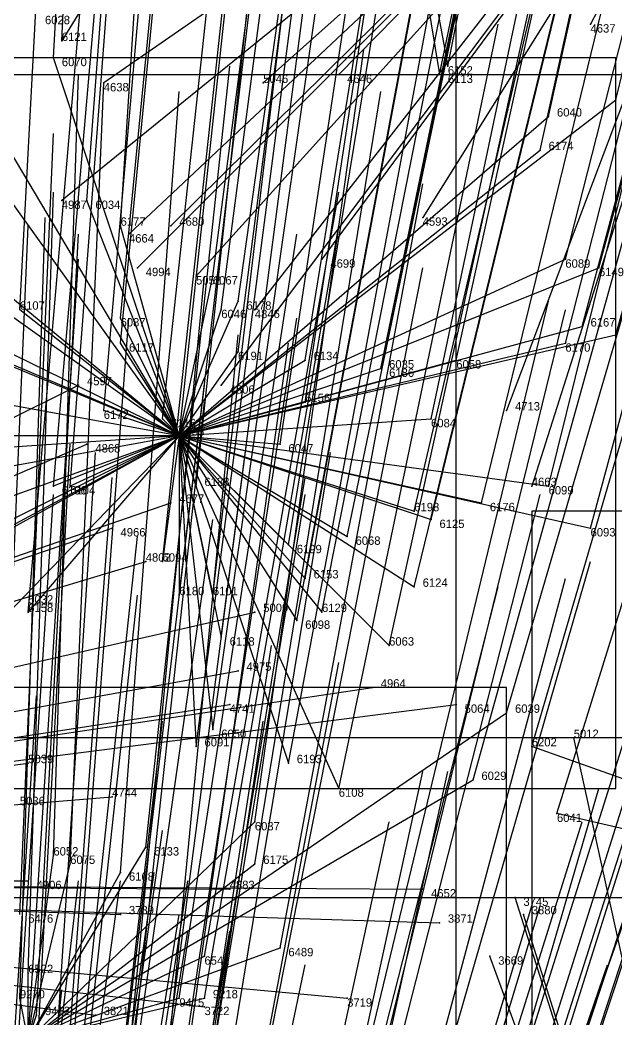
# Model space of a CAD drawing. Extents: x -0.5 to 0.59, y -0.5 to 0.59.
# Drawn here: x 0.017 to 0.088, y 0.2414 to 0.3605 of the extents above; entities that cross this region are included whole.
import ezdxf

# ---------------------------------------------------------------- set-up
doc = ezdxf.new("R2010")
doc.units = 0
for name, color, linetype in [('Clients', 3, 'CONTINUOUS'), ('Facilities', 3, 'CONTINUOUS'), ('Facilities_lines', 3, 'CONTINUOUS'), ('Min_max_boxes', 1, 'CONTINUOUS'), ('Normals', 1, 'CONTINUOUS'), ('Source_points', 5, 'CONTINUOUS'), ('Text', 3, 'CONTINUOUS')]:
    doc.layers.add(name, color=color, linetype=linetype)

msp = doc.modelspace()

# ---------------------------------------------------------------- linework, layer by layer
at = {"layer": 'Clients', "color": 5}
for p in [(0.085, 0.36, -1.25), (0.022, 0.358, -0.897), (0.021, 0.356, -0.891), (0.068, 0.355, -0.903), (0.055, 0.354, -1.25), (0.067, 0.354, -0.9), (0.027, 0.353, -1.25), (0.046, 0.353, -1.25), (0.088, 0.351, -0.904), (0.08, 0.349, -0.896), (0.079, 0.345, -0.886), (0.022, 0.339, -1.25), (0.025, 0.339, -0.849), (0.029, 0.336, -0.843), (0.035, 0.336, -1.25), (0.065, 0.337, -1.25), (0.03, 0.335, -1.25), (0.053, 0.332, -1.25), (0.082, 0.332, -0.854), (0.031, 0.331, -1.25), (0.038, 0.33, -1.25), (0.04, 0.33, -0.831), (0.086, 0.331, -0.854), (0.043, 0.327, -0.824), (0.041, 0.326, -0.82), (0.045, 0.326, -1.25), (0.029, 0.325, -0.815), (0.084, 0.324, -0.837), (0.088, 0.323, -0.837), (0.029, 0.322, -0.808), (0.082, 0.322, -0.83), (0.043, 0.321, -0.809), (0.051, 0.32, -0.811), (0.069, 0.32, -0.818), (0.06, 0.319, -0.812), (0.06, 0.319, -0.811), (0.024, 0.317, -1.25), (0.041, 0.317, -1.25), (0.051, 0.315, -0.799), (0.027, 0.314, -0.787), (0.075, 0.314, -1.25), (0.034, 0.313, -0.787), (0.066, 0.313, -0.799), (0.025, 0.31, -1.25), (0.048, 0.31, -0.784), (0.021, 0.305, -0.764), (0.023, 0.305, -0.764), (0.038, 0.305, -0.769), (0.078, 0.305, -1.25), (0.08, 0.305, -0.787), (0.035, 0.303, -1.25), (0.072, 0.303, -0.778), (0.064, 0.302, -0.772), (0.066, 0.301, -0.77), (0.028, 0.3, -1.25), (0.056, 0.299, -0.76), (0.085, 0.3, -0.779), (0.049, 0.298, -0.754), (0.032, 0.296, -1.25), (0.034, 0.296, -0.745), (0.051, 0.294, -0.747), (0.064, 0.293, -0.75), (0.036, 0.292, -0.736), (0.04, 0.292, -0.738), (0.018, 0.29, -0.728), (0.045, 0.29, -1.25), (0.053, 0.29, -0.738), (0.05, 0.289, -0.733), (0.041, 0.287, -0.725), (0.061, 0.286, -0.731), (0.043, 0.283, -1.25), (0.059, 0.281, -1.25), (0.042, 0.279, -1.25), (0.069, 0.279, -1.25), (0.075, 0.278, -0.72), (0.04, 0.276, -0.696), (0.038, 0.274, -0.692), (0.078, 0.274, -0.713), (0.083, 0.275, -1.25), (0.018, 0.272, -1.25), (0.049, 0.272, -0.692), (0.071, 0.27, -0.699), (0.028, 0.268, -1.25), (0.055, 0.269, -0.686), (0.081, 0.266, -0.694), (0.045, 0.265, -0.671), (0.032, 0.262, -0.66), (0.021, 0.261, -0.655), (0.023, 0.26, -0.653), (0.045, 0.26, -0.661), (0.029, 0.259, -0.65), (0.018, 0.258, -1.25), (0.042, 0.257, -1.25), (0.065, 0.257, -1.25), (0.076, 0.256, -1.25), (0.029, 0.254, -1.25), (0.077, 0.254, -1.25), (0.067, 0.253, -1.25), (0.039, 0.249, -0.629), (0.048, 0.25, -0.636), (0.073, 0.249, -1.25), (0.018, 0.247, -0.62), (0.036, 0.244, -0.616), (0.039, 0.244, -0.618), (0.039, 0.243, -1.25), (0.056, 0.244, -1.25), (0.019, 0.242, -0.608), (0.026, 0.242, -1.25)]:
    msp.add_point(p, dxfattribs=at)
at = {"layer": 'Facilities', "color": 3}
msp.add_point((0.036, 0.311, -0.784), dxfattribs=at)
at = {"layer": 'Facilities_lines', "color": 3}
for p, q in [((0.057, 0.415, -1.048), (0.022, 0.358, -0.897)), ((0.057, 0.415, -1.048), (0.067, 0.354, -0.9)), ((0.057, 0.415, -1.048), (0.068, 0.355, -0.903)), ((0.112, 0.412, -1.25), (0.022, 0.339, -1.25)), ((0.112, 0.412, -1.25), (0.027, 0.353, -1.25)), ((0.112, 0.412, -1.25), (0.03, 0.335, -1.25)), ((0.112, 0.412, -1.25), (0.031, 0.331, -1.25)), ((0.112, 0.412, -1.25), (0.035, 0.336, -1.25)), ((0.112, 0.412, -1.25), (0.038, 0.33, -1.25)), ((0.112, 0.412, -1.25), (0.041, 0.317, -1.25)), ((0.112, 0.412, -1.25), (0.045, 0.326, -1.25)), ((0.112, 0.412, -1.25), (0.046, 0.353, -1.25)), ((0.112, 0.412, -1.25), (0.053, 0.332, -1.25)), ((0.112, 0.412, -1.25), (0.055, 0.354, -1.25)), ((0.112, 0.412, -1.25), (0.065, 0.337, -1.25)), ((0.112, 0.412, -1.25), (0.075, 0.314, -1.25)), ((0.112, 0.412, -1.25), (0.078, 0.305, -1.25)), ((0.112, 0.412, -1.25), (0.085, 0.36, -1.25)), ((0.036, 0.311, -0.784), (0.021, 0.356, -0.891)), ((0.036, 0.311, -0.784), (0.011, 0.353, -0.884)), ((0.036, 0.311, -0.784), (0.088, 0.351, -0.904)), ((0.036, 0.311, -0.784), (0.008, 0.35, -0.876)), ((0.036, 0.311, -0.784), (0.08, 0.349, -0.896)), ((0.036, 0.311, -0.784), (0.079, 0.345, -0.886)), ((0.036, 0.311, -0.784), (0.025, 0.339, -0.849)), ((0.036, 0.311, -0.784), (-0.002, 0.338, -0.845)), ((0.036, 0.311, -0.784), (0.029, 0.336, -0.843)), ((0.036, 0.311, -0.784), (0.008, 0.334, -0.834)), ((0.036, 0.311, -0.784), (0.082, 0.332, -0.854)), ((0.036, 0.311, -0.784), (-0.011, 0.331, -0.828)), ((0.036, 0.311, -0.784), (-0.01, 0.33, -0.826)), ((0.036, 0.311, -0.784), (-0.003, 0.33, -0.825)), ((0.036, 0.311, -0.784), (0.086, 0.331, -0.854)), ((0.036, 0.311, -0.784), (0.04, 0.33, -0.831)), ((0.036, 0.311, -0.784), (0.043, 0.327, -0.824)), ((0.036, 0.311, -0.784), (0.017, 0.326, -0.816)), ((0.036, 0.311, -0.784), (0.041, 0.326, -0.82)), ((0.036, 0.311, -0.784), (0.029, 0.325, -0.815)), ((0.036, 0.311, -0.784), (0.084, 0.324, -0.837)), ((0.036, 0.311, -0.784), (0.088, 0.323, -0.837)), ((0.036, 0.311, -0.784), (0.029, 0.322, -0.808)), ((0.036, 0.311, -0.784), (0.082, 0.322, -0.83)), ((0.036, 0.311, -0.784), (0.043, 0.321, -0.809)), ((0.036, 0.311, -0.784), (-0.014, 0.32, -0.801)), ((0.036, 0.311, -0.784), (0.069, 0.32, -0.818)), ((0.036, 0.311, -0.784), (0.051, 0.32, -0.811)), ((0.036, 0.311, -0.784), (0.06, 0.319, -0.812)), ((0.036, 0.311, -0.784), (0.06, 0.319, -0.811)), ((-0.095, 0.258, -1.25), (0.024, 0.317, -1.25)), ((0.036, 0.311, -0.784), (0.051, 0.315, -0.799)), ((0.036, 0.311, -0.784), (0.027, 0.314, -0.787)), ((0.036, 0.311, -0.784), (0.034, 0.313, -0.787)), ((0.036, 0.311, -0.784), (0.066, 0.313, -0.799)), ((0.036, 0.311, -0.784), (-0.011, 0.294, -0.736)), ((0.036, 0.311, -0.784), (-0.011, 0.311, -0.777)), ((0.036, 0.311, -0.784), (-0.008, 0.308, -0.77)), ((0.036, 0.311, -0.784), (-0.005, 0.289, -0.722)), ((0.036, 0.311, -0.784), (-0.002, 0.29, -0.725)), ((0.036, 0.311, -0.784), (0, 0.293, -0.732)), ((0.036, 0.311, -0.784), (0.008, 0.282, -0.706)), ((0.036, 0.311, -0.784), (0.014, 0.307, -0.768)), ((0.036, 0.311, -0.784), (0.018, 0.29, -0.728)), ((0.036, 0.311, -0.784), (0.021, 0.305, -0.764)), ((0.036, 0.311, -0.784), (0.023, 0.305, -0.764)), ((0.036, 0.311, -0.784), (0.034, 0.296, -0.745)), ((0.036, 0.311, -0.784), (0.048, 0.31, -0.784)), ((0.036, 0.311, -0.784), (0.04, 0.276, -0.696)), ((0.036, 0.311, -0.784), (0.061, 0.286, -0.731)), ((0.036, 0.311, -0.784), (0.056, 0.299, -0.76)), ((0.036, 0.311, -0.784), (0.038, 0.274, -0.692)), ((0.036, 0.311, -0.784), (0.085, 0.3, -0.779)), ((0.036, 0.311, -0.784), (0.05, 0.289, -0.733)), ((0.036, 0.311, -0.784), (0.08, 0.305, -0.787)), ((0.036, 0.311, -0.784), (0.04, 0.292, -0.738)), ((0.036, 0.311, -0.784), (0.055, 0.269, -0.686)), ((0.036, 0.311, -0.784), (0.041, 0.287, -0.725)), ((0.036, 0.311, -0.784), (0.064, 0.293, -0.75)), ((0.036, 0.311, -0.784), (0.066, 0.301, -0.77)), ((0.036, 0.311, -0.784), (0.053, 0.29, -0.738)), ((0.036, 0.311, -0.784), (0.051, 0.294, -0.747)), ((0.036, 0.311, -0.784), (0.072, 0.303, -0.778)), ((0.036, 0.311, -0.784), (0.036, 0.292, -0.736)), ((0.036, 0.311, -0.784), (0.038, 0.305, -0.769)), ((0.036, 0.311, -0.784), (0.049, 0.272, -0.692)), ((0.036, 0.311, -0.784), (0.064, 0.302, -0.772)), ((0.036, 0.311, -0.784), (0.049, 0.298, -0.754)), ((-0.095, 0.258, -1.25), (0.025, 0.31, -1.25)), ((-0.095, 0.258, -1.25), (0.035, 0.303, -1.25)), ((-0.095, 0.258, -1.25), (0.028, 0.3, -1.25)), ((-0.095, 0.258, -1.25), (0.032, 0.296, -1.25)), ((-0.095, 0.258, -1.25), (0.045, 0.29, -1.25)), ((-0.095, 0.258, -1.25), (0.043, 0.283, -1.25)), ((-0.095, 0.258, -1.25), (0.059, 0.281, -1.25)), ((-0.095, 0.258, -1.25), (0.042, 0.279, -1.25)), ((-0.095, 0.258, -1.25), (0.069, 0.279, -1.25)), ((0.018, 0.239, -0.6), (0.075, 0.278, -0.72)), ((0.137, 0.253, -0.719), (0.078, 0.274, -0.713)), ((0.112, 0.143, -1.25), (0.083, 0.275, -1.25)), ((-0.095, 0.258, -1.25), (0.018, 0.272, -1.25)), ((0.018, 0.239, -0.6), (0.071, 0.27, -0.699)), ((-0.095, 0.258, -1.25), (0.028, 0.268, -1.25)), ((0.137, 0.253, -0.719), (0.081, 0.266, -0.694)), ((0.018, 0.239, -0.6), (0.045, 0.265, -0.671)), ((0.018, 0.239, -0.6), (0.032, 0.262, -0.66)), ((0.018, 0.239, -0.6), (0.021, 0.261, -0.655)), ((0.018, 0.239, -0.6), (0.023, 0.26, -0.653)), ((0.018, 0.239, -0.6), (0.045, 0.26, -0.661)), ((0.018, 0.239, -0.6), (0.029, 0.259, -0.65)), ((-0.095, 0.258, -1.25), (0.029, 0.254, -1.25)), ((-0.095, 0.258, -1.25), (0.018, 0.258, -1.25)), ((-0.095, 0.258, -1.25), (0.039, 0.243, -1.25)), ((-0.095, 0.258, -1.25), (0.026, 0.242, -1.25)), ((-0.095, 0.258, -1.25), (0.065, 0.257, -1.25)), ((-0.095, 0.258, -1.25), (0.042, 0.257, -1.25)), ((-0.095, 0.258, -1.25), (0.056, 0.244, -1.25)), ((-0.095, 0.258, -1.25), (0.067, 0.253, -1.25)), ((0.112, 0.143, -1.25), (0.076, 0.256, -1.25)), ((0.112, 0.143, -1.25), (0.077, 0.254, -1.25)), ((0.018, 0.239, -0.6), (0.048, 0.25, -0.636)), ((0.018, 0.239, -0.6), (0.039, 0.249, -0.629)), ((0.112, 0.143, -1.25), (0.073, 0.249, -1.25)), ((0.018, 0.239, -0.6), (0.018, 0.247, -0.62)), ((0.018, 0.239, -0.6), (0.017, 0.244, -0.612)), ((0.018, 0.239, -0.6), (0.039, 0.244, -0.618)), ((0.018, 0.239, -0.6), (0.036, 0.244, -0.616)), ((0.018, 0.239, -0.6), (0.019, 0.242, -0.608))]:
    msp.add_line(p, q, dxfattribs=at)
at = {"layer": 'Min_max_boxes', "color": 1}
for p, q in [((0.069, 0.173, -1.25), (0.069, 0.369, -1.25)), ((0.069, 0.173, -1.25), (0.069, 0.369, -1.25)), ((0.088, 0.356, -0.904), (-0.014, 0.356, -0.904)), ((0.088, 0.356, -0.686), (-0.014, 0.356, -0.686)), ((0.088, 0.269, -0.904), (0.088, 0.356, -0.904)), ((0.088, 0.269, -0.686), (0.088, 0.356, -0.686)), ((0.088, 0.356, -0.904), (0.088, 0.356, -0.686)), ((0.013, 0.354, -1.167), (0.11, 0.354, -1.167)), ((0.013, 0.354, -0.897), (0.11, 0.354, -0.897)), ((0.199, 0.302, -0.852), (0.078, 0.302, -0.852)), ((0.078, 0.302, -0.852), (0.078, 0.194, -0.852)), ((0.199, 0.302, -0.586), (0.078, 0.302, -0.586)), ((0.078, 0.302, -0.586), (0.078, 0.194, -0.586)), ((0.078, 0.302, -0.852), (0.078, 0.302, -0.586)), ((0.075, 0.281, -0.72), (-0.022, 0.281, -0.72)), ((0.075, 0.281, -0.492), (-0.022, 0.281, -0.492)), ((0.075, 0.194, -0.72), (0.075, 0.281, -0.72)), ((0.075, 0.194, -0.492), (0.075, 0.281, -0.492)), ((0.075, 0.281, -0.72), (0.075, 0.281, -0.492)), ((0.18, 0.275, -1.25), (0, 0.275, -1.25)), ((0.18, 0.275, -1.25), (0, 0.275, -1.25)), ((-0.014, 0.269, -0.904), (0.088, 0.269, -0.904)), ((-0.014, 0.269, -0.686), (0.088, 0.269, -0.686)), ((0.088, 0.269, -0.904), (0.088, 0.269, -0.686)), ((-0.019, 0.256, -1.25), (0.276, 0.256, -1.25)), ((-0.019, 0.256, -1.25), (0.276, 0.256, -1.25))]:
    msp.add_line(p, q, dxfattribs=at)
at = {"layer": 'Normals', "color": 1}
for p, q in [((0.022, 0.358, -0.897), (0.026, 0.451, -0.86)), ((0.021, 0.356, -0.891), (0.026, 0.449, -0.854)), ((0.067, 0.354, -0.9), (0.086, 0.445, -0.863)), ((0.068, 0.355, -0.903), (0.086, 0.445, -0.865)), ((0.088, 0.351, -0.904), (0.11, 0.441, -0.867)), ((0.08, 0.349, -0.896), (0.1, 0.44, -0.859)), ((0.079, 0.345, -0.886), (0.099, 0.436, -0.848)), ((0.025, 0.339, -0.849), (0.032, 0.432, -0.813)), ((0.029, 0.336, -0.843), (0.035, 0.429, -0.806)), ((0.04, 0.33, -0.831), (0.052, 0.422, -0.794)), ((0.082, 0.332, -0.854), (0.105, 0.422, -0.817)), ((0.086, 0.331, -0.854), (0.11, 0.42, -0.816)), ((0.017, 0.326, -0.816), (0.022, 0.419, -0.779)), ((0.041, 0.326, -0.82), (0.053, 0.418, -0.784)), ((0.043, 0.327, -0.824), (0.056, 0.419, -0.788)), ((0.029, 0.325, -0.815), (0.038, 0.417, -0.778)), ((0.029, 0.322, -0.808), (0.038, 0.415, -0.772)), ((0.084, 0.324, -0.837), (0.108, 0.414, -0.799)), ((0.043, 0.321, -0.809), (0.055, 0.413, -0.773)), ((0.051, 0.32, -0.811), (0.066, 0.413, -0.776)), ((0.06, 0.319, -0.812), (0.079, 0.411, -0.776)), ((0.069, 0.32, -0.818), (0.089, 0.411, -0.781)), ((0.082, 0.322, -0.83), (0.105, 0.412, -0.793)), ((0.088, 0.323, -0.837), (0.113, 0.412, -0.8)), ((0.06, 0.319, -0.811), (0.079, 0.41, -0.774)), ((0.051, 0.315, -0.799), (0.065, 0.407, -0.762)), ((0.027, 0.314, -0.787), (0.035, 0.406, -0.75)), ((0.034, 0.313, -0.787), (0.044, 0.405, -0.75)), ((0.036, 0.311, -0.784), (0.046, 0.404, -0.747)), ((0.066, 0.313, -0.799), (0.085, 0.403, -0.762)), ((0.048, 0.31, -0.784), (0.062, 0.402, -0.747)), ((0.038, 0.305, -0.769), (0.048, 0.398, -0.732)), ((0.021, 0.305, -0.764), (0.029, 0.397, -0.727)), ((0.023, 0.305, -0.764), (0.03, 0.397, -0.727)), ((0.072, 0.303, -0.778), (0.094, 0.393, -0.74)), ((0.08, 0.305, -0.787), (0.102, 0.394, -0.75)), ((0.064, 0.302, -0.772), (0.085, 0.392, -0.735)), ((0.066, 0.301, -0.77), (0.088, 0.391, -0.733)), ((0.056, 0.299, -0.76), (0.075, 0.39, -0.722)), ((0.049, 0.298, -0.754), (0.064, 0.389, -0.717)), ((0.085, 0.3, -0.779), (0.109, 0.389, -0.742)), ((0.034, 0.296, -0.745), (0.044, 0.388, -0.708)), ((0.051, 0.294, -0.747), (0.068, 0.385, -0.709)), ((0.036, 0.292, -0.736), (0.047, 0.384, -0.698)), ((0.04, 0.292, -0.738), (0.051, 0.384, -0.7)), ((0.018, 0.29, -0.728), (0.026, 0.383, -0.69)), ((0.064, 0.293, -0.75), (0.086, 0.383, -0.713)), ((0.05, 0.289, -0.733), (0.067, 0.38, -0.695)), ((0.053, 0.29, -0.738), (0.071, 0.381, -0.7)), ((0.041, 0.287, -0.725), (0.053, 0.379, -0.687)), ((0.061, 0.286, -0.731), (0.081, 0.377, -0.694)), ((0.04, 0.276, -0.696), (0.053, 0.367, -0.659)), ((0.075, 0.278, -0.72), (0.101, 0.367, -0.682)), ((0.038, 0.274, -0.692), (0.05, 0.366, -0.654)), ((0.049, 0.272, -0.692), (0.066, 0.363, -0.654)), ((0.078, 0.274, -0.713), (0.104, 0.363, -0.675)), ((0.055, 0.269, -0.686), (0.074, 0.36, -0.649)), ((0.071, 0.27, -0.699), (0.096, 0.36, -0.661)), ((0.085, 0.36, -1.25), (0.085, 0.36, -1.15)), ((0.045, 0.265, -0.671), (0.058, 0.357, -0.634)), ((0.032, 0.262, -0.66), (0.042, 0.355, -0.624)), ((0.021, 0.261, -0.655), (0.024, 0.354, -0.619)), ((0.055, 0.354, -1.25), (0.055, 0.354, -1.15)), ((0.023, 0.26, -0.653), (0.027, 0.353, -0.616)), ((0.027, 0.353, -1.25), (0.027, 0.353, -1.15)), ((0.046, 0.353, -1.25), (0.046, 0.353, -1.15)), ((0.081, 0.266, -0.694), (0.108, 0.353, -0.654)), ((0.029, 0.259, -0.65), (0.036, 0.352, -0.614)), ((0.045, 0.26, -0.661), (0.06, 0.352, -0.624)), ((0.017, 0.254, -0.636), (0.021, 0.347, -0.599)), ((0.048, 0.25, -0.636), (0.065, 0.341, -0.598)), ((0.018, 0.247, -0.62), (0.021, 0.34, -0.583)), ((0.039, 0.249, -0.629), (0.055, 0.34, -0.593)), ((0.022, 0.339, -1.25), (0.022, 0.339, -1.15)), ((0.014, 0.243, -0.61), (0.018, 0.336, -0.573)), ((0.017, 0.244, -0.612), (0.02, 0.337, -0.575)), ((0.035, 0.336, -1.25), (0.035, 0.336, -1.15)), ((0.039, 0.244, -0.618), (0.055, 0.336, -0.581)), ((0.065, 0.337, -1.25), (0.065, 0.337, -1.15)), ((0.019, 0.242, -0.608), (0.024, 0.335, -0.571)), ((0.03, 0.335, -1.25), (0.03, 0.335, -1.15)), ((0.036, 0.244, -0.616), (0.05, 0.335, -0.579)), ((0.018, 0.239, -0.6), (0.024, 0.332, -0.563)), ((0.053, 0.332, -1.25), (0.053, 0.332, -1.15)), ((0.03, 0.237, -0.598), (0.039, 0.33, -0.561)), ((0.031, 0.331, -1.25), (0.031, 0.331, -1.15)), ((0.038, 0.33, -1.25), (0.038, 0.33, -1.15)), ((0.047, 0.24, -0.611), (0.065, 0.331, -0.574)), ((0.058, 0.236, -0.608), (0.08, 0.327, -0.571)), ((0.045, 0.326, -1.25), (0.045, 0.326, -1.15)), ((0.06, 0.236, -0.608), (0.082, 0.326, -0.57)), ((0.023, 0.233, -0.585), (0.03, 0.325, -0.548)), ((0.036, 0.233, -0.59), (0.05, 0.325, -0.553)), ((0.034, 0.23, -0.582), (0.043, 0.323, -0.545)), ((0.036, 0.23, -0.582), (0.049, 0.322, -0.546)), ((0.024, 0.317, -1.25), (0.024, 0.317, -1.15)), ((0.028, 0.225, -0.568), (0.039, 0.317, -0.531)), ((0.041, 0.317, -1.25), (0.041, 0.317, -1.15)), ((0.029, 0.224, -0.564), (0.039, 0.315, -0.526)), ((0.075, 0.314, -1.25), (0.075, 0.314, -1.15)), ((0.018, 0.218, -0.546), (0.023, 0.31, -0.508)), ((0.025, 0.31, -1.25), (0.025, 0.31, -1.15)), ((0.032, 0.218, -0.551), (0.044, 0.31, -0.514)), ((0.078, 0.222, -0.588), (0.109, 0.31, -0.551)), ((0.02, 0.217, -0.545), (0.026, 0.309, -0.507)), ((0.039, 0.218, -0.553), (0.054, 0.309, -0.515)), ((0.021, 0.214, -0.537), (0.028, 0.306, -0.499)), ((0.036, 0.215, -0.544), (0.051, 0.306, -0.506)), ((0.078, 0.305, -1.25), (0.078, 0.305, -1.15)), ((0.015, 0.211, -0.53), (0.021, 0.304, -0.492)), ((0.036, 0.213, -0.539), (0.051, 0.304, -0.501)), ((0.056, 0.214, -0.553), (0.079, 0.304, -0.516)), ((0.035, 0.303, -1.25), (0.035, 0.303, -1.15)), ((0.027, 0.21, -0.529), (0.04, 0.301, -0.491)), ((0.021, 0.206, -0.519), (0.031, 0.299, -0.481)), ((0.028, 0.3, -1.25), (0.028, 0.3, -1.15)), ((0.068, 0.208, -0.546), (0.096, 0.297, -0.51)), ((0.032, 0.296, -1.25), (0.032, 0.296, -1.15)), ((0.059, 0.206, -0.537), (0.085, 0.296, -0.5)), ((0.051, 0.203, -0.524), (0.074, 0.293, -0.487)), ((0.058, 0.204, -0.53), (0.082, 0.294, -0.493)), ((0.069, 0.204, -0.538), (0.097, 0.293, -0.502)), ((0.021, 0.2, -0.502), (0.031, 0.292, -0.464)), ((0.045, 0.29, -1.25), (0.045, 0.29, -1.15)), ((0.033, 0.195, -0.495), (0.047, 0.286, -0.457)), ((0.068, 0.197, -0.52), (0.096, 0.285, -0.483)), ((0.038, 0.194, -0.493), (0.055, 0.284, -0.455)), ((0.043, 0.283, -1.25), (0.043, 0.283, -1.15)), ((0.013, 0.187, -0.468), (0.019, 0.28, -0.432)), ((0.059, 0.281, -1.25), (0.059, 0.281, -1.15)), ((0.069, 0.193, -0.512), (0.098, 0.281, -0.475)), ((0.042, 0.279, -1.25), (0.042, 0.279, -1.15)), ((0.069, 0.279, -1.25), (0.069, 0.279, -1.15)), ((0.023, 0.184, -0.464), (0.034, 0.277, -0.428)), ((0.032, 0.185, -0.469), (0.046, 0.277, -0.432)), ((0.069, 0.188, -0.501), (0.098, 0.277, -0.464)), ((0.069, 0.188, -0.5), (0.098, 0.276, -0.463)), ((0.065, 0.185, -0.491), (0.093, 0.274, -0.454)), ((0.083, 0.275, -1.25), (0.083, 0.275, -1.15)), ((0.018, 0.272, -1.25), (0.018, 0.272, -1.15)), ((0.045, 0.179, -0.462), (0.065, 0.271, -0.427)), ((0.048, 0.18, -0.467), (0.068, 0.271, -0.431)), ((0.028, 0.268, -1.25), (0.028, 0.268, -1.15)), ((0.06, 0.18, -0.475), (0.086, 0.269, -0.438)), ((0.041, 0.173, -0.445), (0.061, 0.265, -0.409)), ((0.056, 0.176, -0.463), (0.084, 0.265, -0.425)), ((0.021, 0.172, -0.432), (0.034, 0.264, -0.396)), ((0.02, 0.167, -0.421), (0.033, 0.259, -0.384)), ((0.013, 0.165, -0.414), (0.024, 0.258, -0.378)), ((0.016, 0.165, -0.415), (0.029, 0.258, -0.379)), ((0.018, 0.258, -1.25), (0.018, 0.258, -1.15)), ((0.023, 0.166, -0.42), (0.037, 0.258, -0.383)), ((0.042, 0.257, -1.25), (0.042, 0.257, -1.15)), ((0.065, 0.257, -1.25), (0.065, 0.257, -1.15)), ((0.051, 0.166, -0.434), (0.078, 0.255, -0.397)), ((0.052, 0.166, -0.434), (0.079, 0.255, -0.397)), ((0.076, 0.256, -1.25), (0.076, 0.256, -1.15)), ((0.021, 0.162, -0.409), (0.036, 0.254, -0.373)), ((0.029, 0.254, -1.25), (0.029, 0.254, -1.15)), ((0.077, 0.254, -1.25), (0.077, 0.254, -1.15)), ((0.067, 0.253, -1.25), (0.067, 0.253, -1.15)), ((0.022, 0.16, -0.403), (0.037, 0.252, -0.367)), ((0.026, 0.16, -0.405), (0.042, 0.252, -0.369)), ((0.073, 0.249, -1.25), (0.073, 0.249, -1.15)), ((0.032, 0.157, -0.4), (0.051, 0.248, -0.363)), ((0.057, 0.16, -0.424), (0.087, 0.248, -0.387)), ((0.012, 0.152, -0.382), (0.022, 0.245, -0.345)), ((0.039, 0.243, -1.25), (0.039, 0.243, -1.15)), ((0.056, 0.244, -1.25), (0.056, 0.244, -1.15)), ((0.026, 0.242, -1.25), (0.026, 0.242, -1.15))]:
    msp.add_line(p, q, dxfattribs=at)
at = {"layer": 'Source_points', "color": 5}
for p in [(0.085, 0.36, -1.25), (0.022, 0.358, -0.897), (0.021, 0.356, -0.891), (0.068, 0.355, -0.903), (0.055, 0.354, -1.25), (0.067, 0.354, -0.9), (0.027, 0.353, -1.25), (0.046, 0.353, -1.25), (0.088, 0.351, -0.904), (0.08, 0.349, -0.896), (0.079, 0.345, -0.886), (0.022, 0.339, -1.25), (0.025, 0.339, -0.849), (0.029, 0.336, -0.843), (0.035, 0.336, -1.25), (0.065, 0.337, -1.25), (0.03, 0.335, -1.25), (0.053, 0.332, -1.25), (0.082, 0.332, -0.854), (0.031, 0.331, -1.25), (0.038, 0.33, -1.25), (0.04, 0.33, -0.831), (0.086, 0.331, -0.854), (0.043, 0.327, -0.824), (0.041, 0.326, -0.82), (0.045, 0.326, -1.25), (0.029, 0.325, -0.815), (0.084, 0.324, -0.837), (0.088, 0.323, -0.837), (0.029, 0.322, -0.808), (0.082, 0.322, -0.83), (0.043, 0.321, -0.809), (0.051, 0.32, -0.811), (0.069, 0.32, -0.818), (0.06, 0.319, -0.812), (0.06, 0.319, -0.811), (0.024, 0.317, -1.25), (0.041, 0.317, -1.25), (0.051, 0.315, -0.799), (0.027, 0.314, -0.787), (0.075, 0.314, -1.25), (0.034, 0.313, -0.787), (0.066, 0.313, -0.799), (0.036, 0.311, -0.784), (0.025, 0.31, -1.25), (0.048, 0.31, -0.784), (0.021, 0.305, -0.764), (0.023, 0.305, -0.764), (0.038, 0.305, -0.769), (0.078, 0.305, -1.25), (0.08, 0.305, -0.787), (0.035, 0.303, -1.25), (0.072, 0.303, -0.778), (0.064, 0.302, -0.772), (0.066, 0.301, -0.77), (0.028, 0.3, -1.25), (0.056, 0.299, -0.76), (0.085, 0.3, -0.779), (0.049, 0.298, -0.754), (0.032, 0.296, -1.25), (0.034, 0.296, -0.745), (0.051, 0.294, -0.747), (0.064, 0.293, -0.75), (0.036, 0.292, -0.736), (0.04, 0.292, -0.738), (0.018, 0.29, -0.728), (0.045, 0.29, -1.25), (0.053, 0.29, -0.738), (0.05, 0.289, -0.733), (0.041, 0.287, -0.725), (0.061, 0.286, -0.731), (0.043, 0.283, -1.25), (0.059, 0.281, -1.25), (0.042, 0.279, -1.25), (0.069, 0.279, -1.25), (0.075, 0.278, -0.72), (0.04, 0.276, -0.696), (0.038, 0.274, -0.692), (0.078, 0.274, -0.713), (0.083, 0.275, -1.25), (0.018, 0.272, -1.25), (0.049, 0.272, -0.692), (0.071, 0.27, -0.699), (0.028, 0.268, -1.25), (0.055, 0.269, -0.686), (0.081, 0.266, -0.694), (0.045, 0.265, -0.671), (0.032, 0.262, -0.66), (0.021, 0.261, -0.655), (0.023, 0.26, -0.653), (0.045, 0.26, -0.661), (0.029, 0.259, -0.65), (0.018, 0.258, -1.25), (0.042, 0.257, -1.25), (0.065, 0.257, -1.25), (0.076, 0.256, -1.25), (0.029, 0.254, -1.25), (0.077, 0.254, -1.25), (0.067, 0.253, -1.25), (0.039, 0.249, -0.629), (0.048, 0.25, -0.636), (0.073, 0.249, -1.25), (0.018, 0.247, -0.62), (0.036, 0.244, -0.616), (0.039, 0.244, -0.618), (0.039, 0.243, -1.25), (0.056, 0.244, -1.25), (0.019, 0.242, -0.608), (0.026, 0.242, -1.25)]:
    msp.add_point(p, dxfattribs=at)

# ---------------------------------------------------------------- texts
at = {"layer": 'Text', "color": 3}
for s, p in [('6028', (0.02, 0.36, -0.903)), ('4637', (0.085, 0.359, -1.25)), ('6121', (0.022, 0.358, -0.897)), ('6070', (0.022, 0.355, -0.891)), ('6152', (0.068, 0.354, -0.903)), ('5046', (0.046, 0.353, -1.25)), ('4646', (0.056, 0.353, -1.25)), ('6113', (0.068, 0.353, -0.9)), ('4638', (0.027, 0.352, -1.25)), ('6040', (0.081, 0.349, -0.896)), ('6174', (0.08, 0.345, -0.886)), ('4987', (0.022, 0.338, -1.25)), ('6034', (0.026, 0.338, -0.849)), ('6177', (0.029, 0.336, -0.843)), ('4680', (0.036, 0.336, -1.25)), ('4593', (0.065, 0.336, -1.25)), ('4664', (0.03, 0.334, -1.25)), ('4699', (0.054, 0.331, -1.25)), ('6089', (0.082, 0.331, -0.854)), ('4994', (0.032, 0.33, -1.25)), ('5052', (0.038, 0.329, -1.25)), ('6067', (0.04, 0.329, -0.831)), ('6149', (0.086, 0.33, -0.854)), ('6107', (0.017, 0.326, -0.816)), ('6178', (0.044, 0.326, -0.824)), ('6046', (0.041, 0.325, -0.82)), ('4846', (0.045, 0.325, -1.25)), ('6087', (0.029, 0.324, -0.815)), ('6167', (0.085, 0.324, -0.837)), ('6117', (0.03, 0.321, -0.808)), ('6170', (0.082, 0.321, -0.83)), ('6191', (0.043, 0.32, -0.809)), ('6134', (0.052, 0.32, -0.811)), ('6035', (0.061, 0.319, -0.812)), ('6058', (0.069, 0.319, -0.818)), ('4597', (0.025, 0.317, -1.25)), ('6186', (0.061, 0.318, -0.811)), ('4806', (0.042, 0.316, -1.25)), ('6156', (0.051, 0.315, -0.799)), ('4713', (0.076, 0.314, -1.25)), ('6172', (0.027, 0.313, -0.787)), ('6116', (0.035, 0.312, -0.787)), ('6155', (0.036, 0.311, -0.784)), ('6084', (0.066, 0.312, -0.799)), ('4868', (0.026, 0.309, -1.25)), ('6047', (0.049, 0.309, -0.784)), ('6196', (0.022, 0.304, -0.764)), ('6104', (0.023, 0.304, -0.764)), ('6188', (0.039, 0.305, -0.769)), ('4663', (0.078, 0.305, -1.25)), ('6099', (0.08, 0.304, -0.787)), ('4677', (0.036, 0.303, -1.25)), ('6198', (0.064, 0.302, -0.772)), ('6176', (0.073, 0.302, -0.778)), ('6125', (0.067, 0.3, -0.77)), ('4966', (0.029, 0.299, -1.25)), ('6068', (0.057, 0.298, -0.76)), ('6093', (0.085, 0.299, -0.779)), ('6199', (0.05, 0.297, -0.754)), ('4802', (0.032, 0.296, -1.25)), ('6094', (0.034, 0.296, -0.745)), ('6153', (0.052, 0.294, -0.747)), ('6180', (0.036, 0.292, -0.736)), ('6101', (0.04, 0.292, -0.738)), ('6124', (0.065, 0.293, -0.75)), ('5032', (0.018, 0.291, -1.25)), ('6158', (0.018, 0.29, -0.728)), ('5009', (0.046, 0.29, -1.25)), ('6129', (0.053, 0.29, -0.738)), ('6098', (0.051, 0.288, -0.733)), ('6118', (0.042, 0.286, -0.725)), ('6063', (0.061, 0.286, -0.731)), ('4975', (0.044, 0.283, -1.25)), ('4964', (0.06, 0.281, -1.25)), ('4741', (0.042, 0.278, -1.25)), ('5064', (0.07, 0.278, -1.25)), ('6039', (0.076, 0.278, -0.72)), ('6050', (0.041, 0.275, -0.696)), ('5012', (0.083, 0.275, -1.25)), ('6091', (0.039, 0.274, -0.692)), ('6202', (0.078, 0.274, -0.713)), ('5039', (0.018, 0.272, -1.25)), ('6193', (0.05, 0.272, -0.692)), ('6029', (0.072, 0.27, -0.699)), ('5036', (0.017, 0.267, -1.25)), ('4744', (0.028, 0.268, -1.25)), ('6108', (0.055, 0.268, -0.686)), ('6041', (0.081, 0.265, -0.694)), ('6037', (0.045, 0.264, -0.671)), ('6052', (0.021, 0.261, -0.655)), ('6133', (0.033, 0.261, -0.66)), ('6075', (0.023, 0.26, -0.653)), ('6175', (0.046, 0.26, -0.661)), ('6168', (0.03, 0.258, -0.65)), ('4906', (0.019, 0.257, -1.25)), ('4883', (0.042, 0.257, -1.25)), ('4652', (0.066, 0.256, -1.25)), ('3789', (0.03, 0.254, -1.25)), ('3745', (0.077, 0.255, -1.25)), ('3880', (0.078, 0.254, -1.25)), ('6476', (0.018, 0.253, -0.636)), ('3871', (0.068, 0.253, -1.25)), ('6542', (0.039, 0.248, -0.629)), ('6489', (0.049, 0.249, -0.636)), ('3669', (0.074, 0.248, -1.25)), ('6522', (0.018, 0.247, -0.62)), ('9270', (0.017, 0.244, -0.612)), ('9218', (0.04, 0.244, -0.618)), ('9412', (0.02, 0.242, -0.608)), ('3821', (0.027, 0.242, -1.25)), ('9415', (0.036, 0.243, -0.616)), ('3722', (0.039, 0.242, -1.25)), ('3719', (0.056, 0.243, -1.25))]:
    msp.add_text(s, height=0.001, dxfattribs=at).set_placement(p)

doc.saveas('drawing.dxf')
